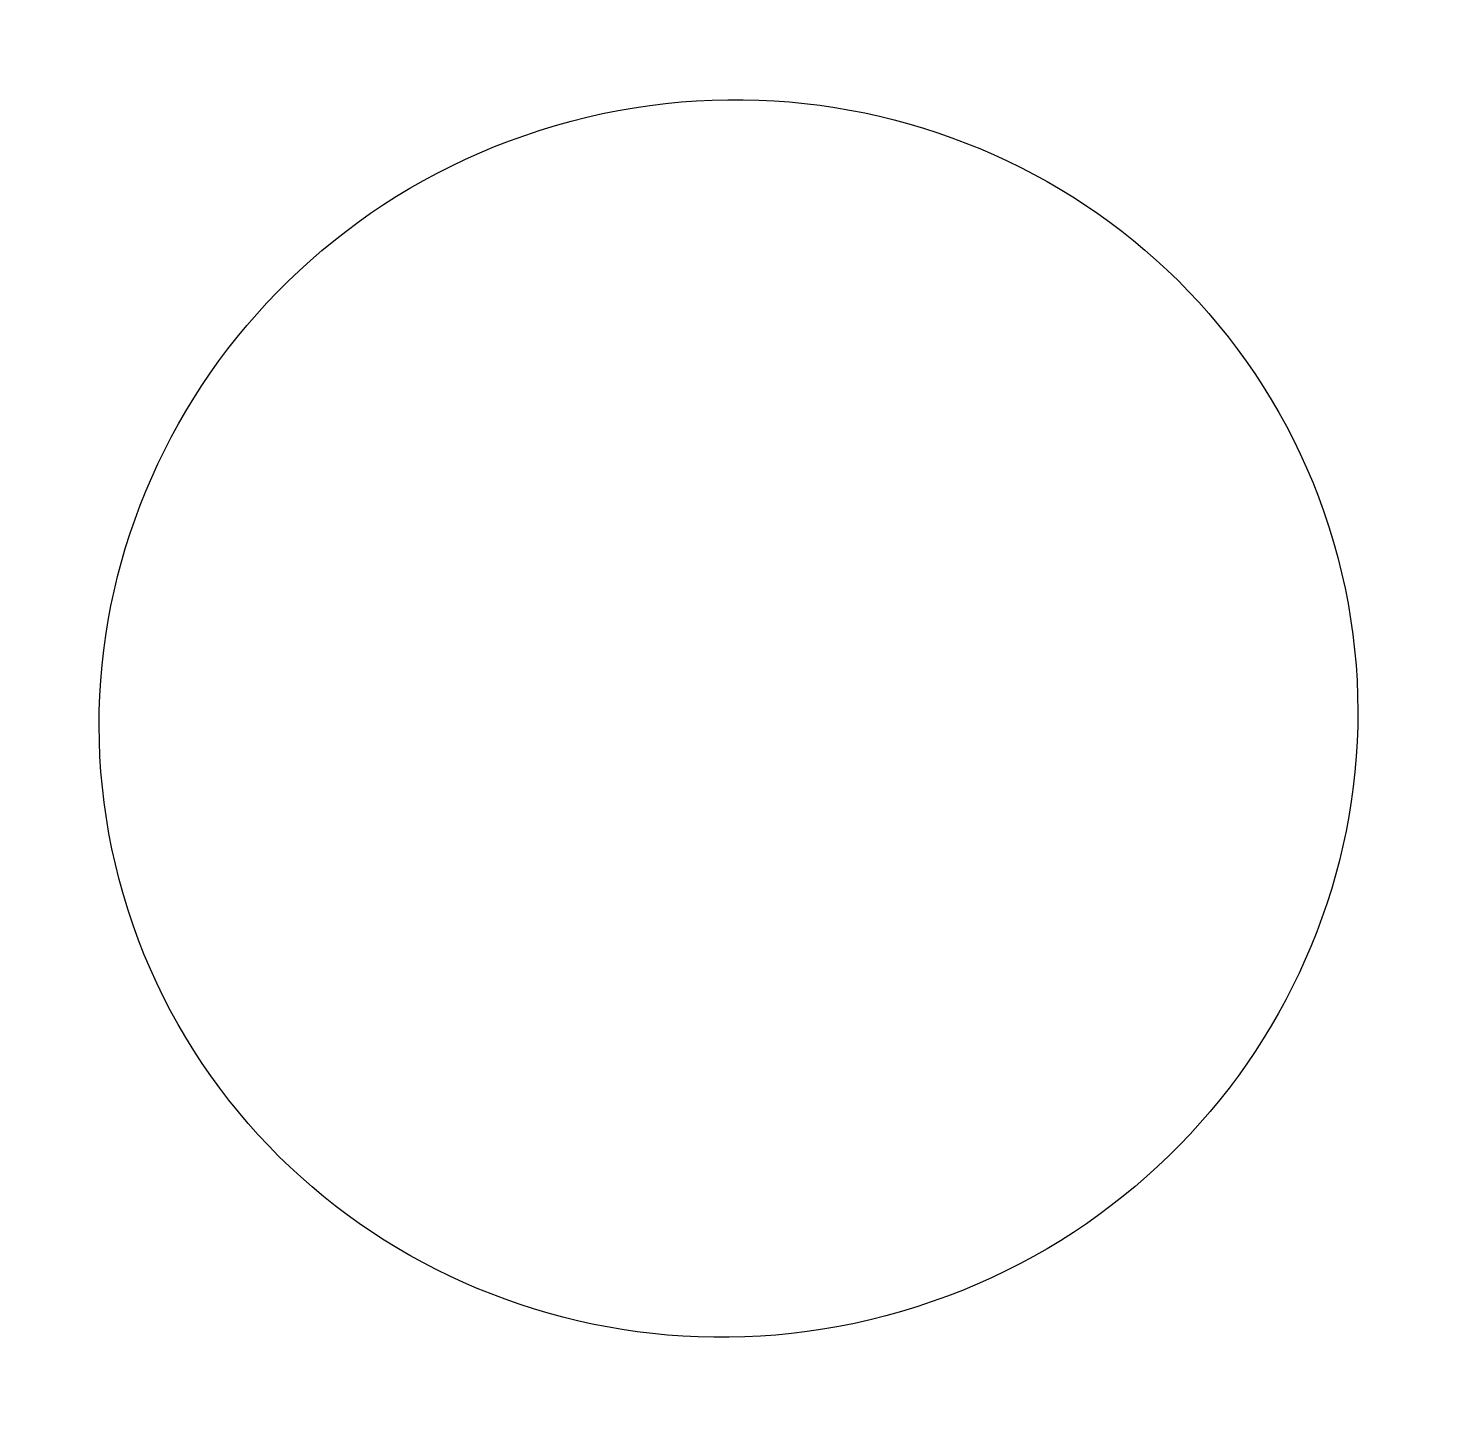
# Model space of a CAD drawing. Extents: x -1.33 to 5.33, y -2.29 to 4.29.
import ezdxf

# ---------------------------------------------------------------- set-up
doc = ezdxf.new("R2010")
doc.units = 0
doc.header["$MEASUREMENT"] = 0

msp = doc.modelspace()

# ---------------------------------------------------------------- linework, layer by layer
msp.add_ellipse((2, 1), major_axis=(2.88, 0.84), ratio=0.98)

doc.saveas('drawing.dxf')
